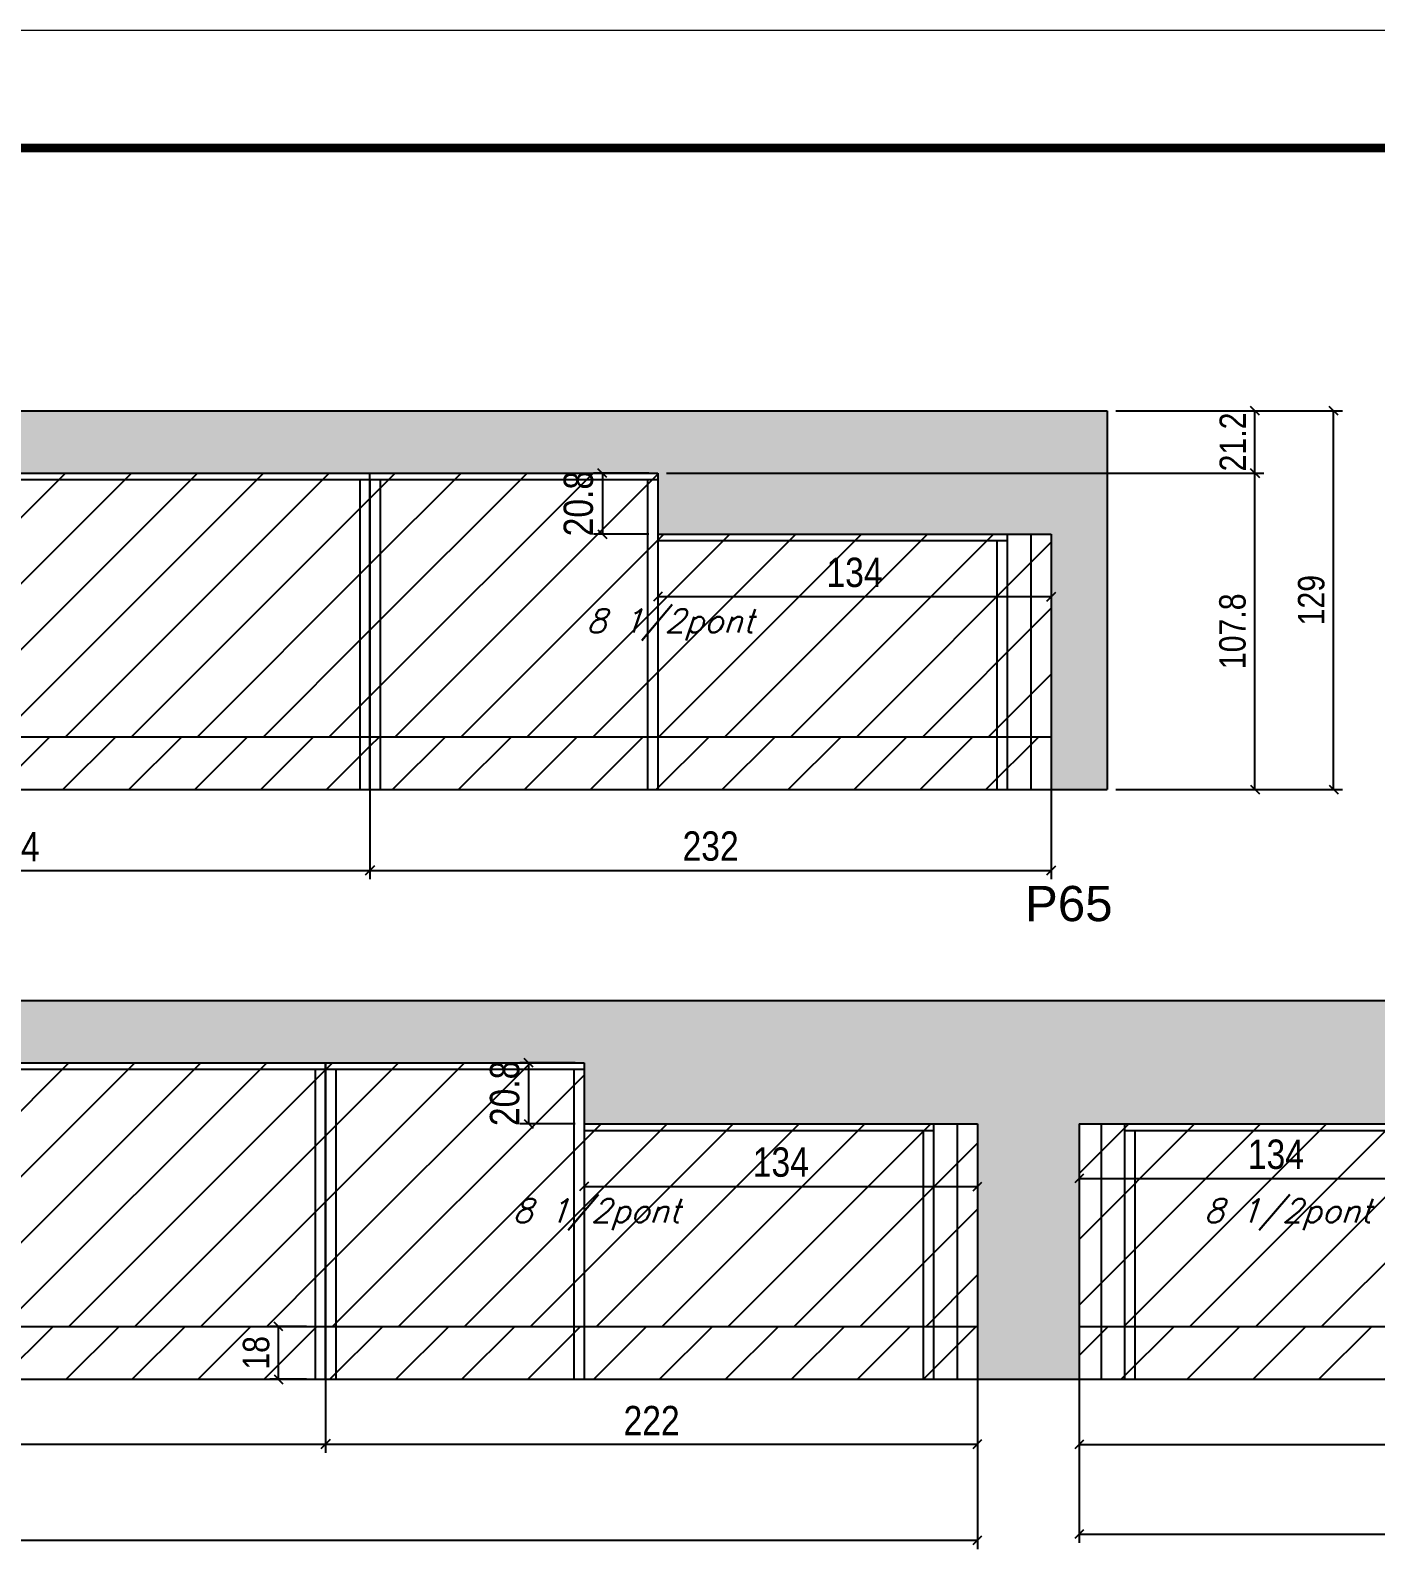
# Model space of a CAD drawing. Extents: x -20960 to -5926, y -2106 to 21915.
# Drawn here: x -10077 to -9619, y 15653 to 16173 of the extents above; entities that cross this region are included whole.
import ezdxf

# ---------------------------------------------------------------- set-up
doc = ezdxf.new("R2010")
doc.units = 0
doc.linetypes.add('DASHED', pattern=[0.75, 0.5, -0.25])
for name, color, linetype in [('5', 5, 'Continuous'), ('COTA', 241, 'Continuous'), ('Painéis', 200, 'Continuous'), ('Reaproveitamento', 251, 'Continuous'), ('SARR_2.2x7', 40, 'Continuous'), ('SARR_3.5x7', 81, 'Continuous'), ('texto', 7, 'Continuous')]:
    doc.layers.add(name, color=color, linetype=linetype)
doc.layers.add('Folhas', color=255, linetype='Continuous', lineweight=9)
doc.layers.add('SARRAFO DE PRESSAO', color=251, linetype='DASHED', lineweight=9)
doc.styles.add('COTA TECNICA', font='techl___.ttf', dxfattribs={"height": 10})
doc.styles.add('COTA TECNICA-50', font='techl___.ttf', dxfattribs={"height": 9})
doc.styles.add('Romans', font='romans.shx')
doc.styles.get("Standard").update_dxf_attribs({"font": 'arial.ttf'})
doc.dimstyles.new('COTA PAINEL-50', dxfattribs={"dimtxt": 9, "dimasz": 3, "dimexe": 3, "dimexo": 3, "dimgap": 3, "dimtad": 1, "dimdec": 1, "dimzin": 12, "dimdsep": 46, "dimtxsty": 'COTA TECNICA-50', "dimblk1": 'OBLIQUE', "dimblk2": 'OBLIQUE', "dimsah": 1, "dimcen": 0.9, "dimclrd": 4, "dimclre": 4, "dimclrt": 240, "dimadec": 1, "dimazin": 3, "dimtfac": 1, "dimtdec": 1, "dimtmove": 0, "dimatfit": 3, "dimfxl": 1, "dimtolj": 1, "dimtzin": 12, "dimarcsym": 0})
doc.dimstyles.new('PAINEL', dxfattribs={"dimtxt": 10, "dimasz": 3, "dimexe": 3, "dimexo": 3, "dimgap": 3, "dimtad": 1, "dimdec": 1, "dimzin": 12, "dimdsep": 46, "dimtxsty": 'COTA TECNICA', "dimblk1": 'OBLIQUE', "dimblk2": 'OBLIQUE', "dimsah": 1, "dimcen": 0.9, "dimclrd": 4, "dimclre": 4, "dimclrt": 240, "dimadec": 1, "dimazin": 3, "dimtfac": 1, "dimtdec": 1, "dimtmove": 0, "dimatfit": 3, "dimfxl": 1, "dimtolj": 1, "dimtzin": 12, "dimarcsym": 0})
pattern_1 = [(45, (1598.5, 1148.575), (-11.22532, 11.22532), [])]
pattern_2 = [(45, (-3170, 0), (-11.22532, 11.22532), [])]

# ---------------------------------------------------------------- blocks, each defined once
blk = doc.blocks.new('9999999999')
at = {"layer": 'Folhas'}
blk.add_lwpolyline([(98138.98, 34190.21), (99623.98, 34190.21), (99623.98, 35240.21), (98138.98, 35240.21)], close=True, dxfattribs=at)
at = {"layer": 'Folhas', "color": 30, "const_width": 3}
blk.add_lwpolyline([(98213.98, 34230.21), (99583.98, 34230.21), (99583.98, 35200.21), (98213.98, 35200.21)], close=True, dxfattribs=at)
blk = doc.blocks.new('_Oblique')
at = {"color": 0, "linetype": 'ByBlock', "lineweight": -2}
blk.add_line((-0.5, -0.5), (0.5, 0.5), dxfattribs=at)
blk = doc.blocks.new('*D7031')
at = {"layer": 'COTA', "color": 4, "lineweight": -2, "ltscale": 25, "transparency": 16777216}
for p, q in [((-10205.34, 15932.95), (-10205.34, 15883.41)), ((-9961.34, 15932.95), (-9961.34, 15883.41)), ((-10205.34, 15886.41), (-9961.34, 15886.41))]:
    blk.add_line(p, q, dxfattribs=at)
at = {"layer": 'Defpoints', "color": 0, "ltscale": 25, "transparency": 16777216}
for p in [(-10205.34, 15935.95), (-9961.34, 15935.95), (-9961.34, 15886.41)]:
    blk.add_point(p, dxfattribs=at)
at = {"layer": 'COTA', "color": 4, "lineweight": -2, "ltscale": 25, "transparency": 16777216, "xscale": 3, "yscale": 3, "zscale": 3, "rotation": 180}
blk.add_blockref('_Oblique', (-10205.34, 15886.41), dxfattribs=at)
at = {"layer": 'COTA', "color": 4, "lineweight": -2, "ltscale": 25, "transparency": 16777216, "xscale": 3, "yscale": 3, "zscale": 3}
blk.add_blockref('_Oblique', (-9961.34, 15886.41), dxfattribs=at)
at = {"layer": 'COTA', "color": 240, "ltscale": 25, "transparency": 16777216, "insert": (-10083.34, 15894.48), "char_height": 10, "attachment_point": 5, "style": 'COTA TECNICA'}
blk.add_mtext('\\A1;244', dxfattribs=at)
blk = doc.blocks.new('*D7032')
at = {"layer": 'COTA', "color": 4, "lineweight": -2, "ltscale": 25, "transparency": 16777216}
for p, q in [((-9961.34, 15932.95), (-9961.34, 15883.41)), ((-9729.34, 15928.95), (-9729.34, 15883.41)), ((-9961.34, 15886.41), (-9729.34, 15886.41))]:
    blk.add_line(p, q, dxfattribs=at)
at = {"layer": 'Defpoints', "color": 0, "ltscale": 25, "transparency": 16777216}
for p in [(-9961.34, 15935.95), (-9729.34, 15931.95), (-9729.34, 15886.41)]:
    blk.add_point(p, dxfattribs=at)
at = {"layer": 'COTA', "color": 4, "lineweight": -2, "ltscale": 25, "transparency": 16777216, "xscale": 3, "yscale": 3, "zscale": 3, "rotation": 180}
blk.add_blockref('_Oblique', (-9961.34, 15886.41), dxfattribs=at)
at = {"layer": 'COTA', "color": 4, "lineweight": -2, "ltscale": 25, "transparency": 16777216, "xscale": 3, "yscale": 3, "zscale": 3}
blk.add_blockref('_Oblique', (-9729.34, 15886.41), dxfattribs=at)
at = {"layer": 'COTA', "color": 240, "ltscale": 25, "transparency": 16777216, "insert": (-9845.34, 15894.63), "char_height": 10, "attachment_point": 5, "style": 'COTA TECNICA'}
blk.add_mtext('\\A1;232', dxfattribs=at)
blk = doc.blocks.new('*D7068')
at = {"layer": 'COTA', "color": 4, "lineweight": -2, "ltscale": 25, "transparency": 16777216}
for p, q in [((-10220.44, 15746.03), (-10220.44, 15687.97)), ((-9976.44, 15746.03), (-9976.44, 15687.97)), ((-10220.44, 15690.97), (-9976.44, 15690.97))]:
    blk.add_line(p, q, dxfattribs=at)
at = {"layer": 'Defpoints', "color": 0, "ltscale": 25, "transparency": 16777216}
for p in [(-10220.44, 15749.03), (-9976.44, 15749.03), (-9976.44, 15690.97)]:
    blk.add_point(p, dxfattribs=at)
at = {"layer": 'COTA', "color": 4, "lineweight": -2, "ltscale": 25, "transparency": 16777216, "xscale": 3, "yscale": 3, "zscale": 3, "rotation": 180}
blk.add_blockref('_Oblique', (-10220.44, 15690.97), dxfattribs=at)
at = {"layer": 'COTA', "color": 4, "lineweight": -2, "ltscale": 25, "transparency": 16777216, "xscale": 3, "yscale": 3, "zscale": 3}
blk.add_blockref('_Oblique', (-9976.44, 15690.97), dxfattribs=at)
at = {"layer": 'COTA', "color": 240, "ltscale": 25, "transparency": 16777216, "insert": (-10098.44, 15699.04), "char_height": 10, "attachment_point": 5, "style": 'COTA TECNICA'}
blk.add_mtext('\\A1;244', dxfattribs=at)
blk = doc.blocks.new('*D7069')
at = {"layer": 'COTA', "color": 4, "lineweight": -2, "ltscale": 25, "transparency": 16777216}
for p, q in [((-9863.34, 15997.95), (-9863.34, 15976.65)), ((-9729.34, 15997.95), (-9729.34, 15976.65)), ((-9863.34, 15979.65), (-9729.34, 15979.65))]:
    blk.add_line(p, q, dxfattribs=at)
at = {"layer": 'Defpoints', "color": 0, "ltscale": 25, "transparency": 16777216}
for p in [(-9863.34, 16000.95), (-9729.34, 16000.95), (-9729.34, 15979.65)]:
    blk.add_point(p, dxfattribs=at)
at = {"layer": 'COTA', "color": 4, "lineweight": -2, "ltscale": 25, "transparency": 16777216, "xscale": 3, "yscale": 3, "zscale": 3, "rotation": 180}
blk.add_blockref('_Oblique', (-9863.34, 15979.65), dxfattribs=at)
at = {"layer": 'COTA', "color": 4, "lineweight": -2, "ltscale": 25, "transparency": 16777216, "xscale": 3, "yscale": 3, "zscale": 3}
blk.add_blockref('_Oblique', (-9729.34, 15979.65), dxfattribs=at)
at = {"layer": 'COTA', "color": 240, "ltscale": 25, "transparency": 16777216, "insert": (-9796.34, 15987.87), "char_height": 10, "attachment_point": 5, "style": 'COTA TECNICA'}
blk.add_mtext('\\A1;134', dxfattribs=at)
blk = doc.blocks.new('*D7071')
at = {"layer": 'COTA', "color": 4, "lineweight": -2, "ltscale": 25, "transparency": 16777216}
for p, q in [((-9866.34, 16021.75), (-9885.2, 16021.75)), ((-9882.2, 16021.75), (-9882.2, 16000.95)), ((-9866.34, 16000.95), (-9885.2, 16000.95))]:
    blk.add_line(p, q, dxfattribs=at)
at = {"layer": 'Defpoints', "color": 0, "ltscale": 25, "transparency": 16777216}
for p in [(-9863.34, 16021.75), (-9882.2, 16000.95), (-9863.34, 16000.95)]:
    blk.add_point(p, dxfattribs=at)
at = {"layer": 'COTA', "color": 4, "lineweight": -2, "ltscale": 25, "transparency": 16777216, "xscale": 3, "yscale": 3, "zscale": 3}
for p, rotation in [((-9882.2, 16021.75), 90), ((-9882.2, 16000.95), 270)]:
    blk.add_blockref('_Oblique', p, dxfattribs=dict(at, rotation=rotation))
at = {"layer": 'COTA', "color": 240, "ltscale": 25, "transparency": 16777216, "insert": (-9890.33, 16011.35), "char_height": 10, "attachment_point": 5, "rotation": 90, "style": 'COTA TECNICA'}
blk.add_mtext('\\A1;20.8', dxfattribs=at)
blk = doc.blocks.new('*D7073')
at = {"layer": 'COTA', "color": 4, "lineweight": -2, "ltscale": 25, "transparency": 16777216}
for p, q in [((-9976.44, 15746.03), (-9976.44, 15687.97)), ((-9754.44, 15710.03), (-9754.44, 15687.97)), ((-9976.44, 15690.97), (-9754.44, 15690.97))]:
    blk.add_line(p, q, dxfattribs=at)
at = {"layer": 'Defpoints', "color": 0, "ltscale": 25, "transparency": 16777216}
for p in [(-9976.44, 15749.03), (-9754.44, 15713.03), (-9754.44, 15690.97)]:
    blk.add_point(p, dxfattribs=at)
at = {"layer": 'COTA', "color": 4, "lineweight": -2, "ltscale": 25, "transparency": 16777216, "xscale": 3, "yscale": 3, "zscale": 3, "rotation": 180}
blk.add_blockref('_Oblique', (-9976.44, 15690.97), dxfattribs=at)
at = {"layer": 'COTA', "color": 4, "lineweight": -2, "ltscale": 25, "transparency": 16777216, "xscale": 3, "yscale": 3, "zscale": 3}
blk.add_blockref('_Oblique', (-9754.44, 15690.97), dxfattribs=at)
at = {"layer": 'COTA', "color": 240, "ltscale": 25, "transparency": 16777216, "insert": (-9865.44, 15698.97), "char_height": 10, "attachment_point": 5, "style": 'COTA TECNICA'}
blk.add_mtext('\\A1;222', dxfattribs=at)
blk = doc.blocks.new('*D7074')
at = {"layer": 'COTA', "color": 4, "lineweight": -2, "ltscale": 25, "transparency": 16777216}
for p, q in [((-9888.44, 15797.03), (-9888.44, 15775.74)), ((-9754.44, 15797.03), (-9754.44, 15775.74)), ((-9888.44, 15778.74), (-9754.44, 15778.74))]:
    blk.add_line(p, q, dxfattribs=at)
at = {"layer": 'Defpoints', "color": 0, "ltscale": 25, "transparency": 16777216}
for p in [(-9888.44, 15800.03), (-9754.44, 15800.03), (-9754.44, 15778.74)]:
    blk.add_point(p, dxfattribs=at)
at = {"layer": 'COTA', "color": 4, "lineweight": -2, "ltscale": 25, "transparency": 16777216, "xscale": 3, "yscale": 3, "zscale": 3, "rotation": 180}
blk.add_blockref('_Oblique', (-9888.44, 15778.74), dxfattribs=at)
at = {"layer": 'COTA', "color": 4, "lineweight": -2, "ltscale": 25, "transparency": 16777216, "xscale": 3, "yscale": 3, "zscale": 3}
blk.add_blockref('_Oblique', (-9754.44, 15778.74), dxfattribs=at)
at = {"layer": 'COTA', "color": 240, "ltscale": 25, "transparency": 16777216, "insert": (-9821.44, 15786.96), "char_height": 10, "attachment_point": 5, "style": 'COTA TECNICA'}
blk.add_mtext('\\A1;134', dxfattribs=at)
blk = doc.blocks.new('*D7075')
at = {"layer": 'COTA', "color": 4, "lineweight": -2, "ltscale": 25, "transparency": 16777216}
for p, q in [((-9891.44, 15820.83), (-9910.3, 15820.83)), ((-9907.3, 15820.83), (-9907.3, 15800.03)), ((-9891.44, 15800.03), (-9910.3, 15800.03))]:
    blk.add_line(p, q, dxfattribs=at)
at = {"layer": 'Defpoints', "color": 0, "ltscale": 25, "transparency": 16777216}
for p in [(-9888.44, 15820.83), (-9907.3, 15800.03), (-9888.44, 15800.03)]:
    blk.add_point(p, dxfattribs=at)
at = {"layer": 'COTA', "color": 4, "lineweight": -2, "ltscale": 25, "transparency": 16777216, "xscale": 3, "yscale": 3, "zscale": 3}
for p, rotation in [((-9907.3, 15820.83), 90), ((-9907.3, 15800.03), 270)]:
    blk.add_blockref('_Oblique', p, dxfattribs=dict(at, rotation=rotation))
at = {"layer": 'COTA', "color": 240, "ltscale": 25, "transparency": 16777216, "insert": (-9915.43, 15810.43), "char_height": 10, "attachment_point": 5, "rotation": 90, "style": 'COTA TECNICA'}
blk.add_mtext('\\A1;20.8', dxfattribs=at)
blk = doc.blocks.new('*D7034')
at = {"layer": 'COTA', "color": 4, "lineweight": -2, "ltscale": 25, "transparency": 16777216}
for p, q in [((-9719.87, 15746.03), (-9719.87, 15687.8)), ((-9475.87, 15732.03), (-9475.87, 15687.8)), ((-9719.87, 15690.8), (-9475.87, 15690.8))]:
    blk.add_line(p, q, dxfattribs=at)
at = {"layer": 'Defpoints', "color": 0, "ltscale": 25, "transparency": 16777216}
for p in [(-9719.87, 15749.03), (-9475.87, 15735.03), (-9475.87, 15690.8)]:
    blk.add_point(p, dxfattribs=at)
at = {"layer": 'COTA', "color": 4, "lineweight": -2, "ltscale": 25, "transparency": 16777216, "xscale": 3, "yscale": 3, "zscale": 3, "rotation": 180}
blk.add_blockref('_Oblique', (-9719.87, 15690.8), dxfattribs=at)
at = {"layer": 'COTA', "color": 4, "lineweight": -2, "ltscale": 25, "transparency": 16777216, "xscale": 3, "yscale": 3, "zscale": 3}
blk.add_blockref('_Oblique', (-9475.87, 15690.8), dxfattribs=at)
at = {"layer": 'COTA', "color": 240, "ltscale": 25, "transparency": 16777216, "insert": (-9597.87, 15698.87), "char_height": 10, "attachment_point": 5, "style": 'COTA TECNICA'}
blk.add_mtext('\\A1;244', dxfattribs=at)
blk = doc.blocks.new('*D7076')
at = {"layer": 'COTA', "color": 4, "lineweight": -2, "ltscale": 25, "transparency": 16777216}
for p, q in [((-9719.87, 15797.03), (-9719.87, 15778.41)), ((-9585.87, 15797.03), (-9585.87, 15778.41)), ((-9719.87, 15781.41), (-9585.87, 15781.41))]:
    blk.add_line(p, q, dxfattribs=at)
at = {"layer": 'Defpoints', "color": 0, "ltscale": 25, "transparency": 16777216}
for p in [(-9719.87, 15800.03), (-9585.87, 15800.03), (-9585.87, 15781.41)]:
    blk.add_point(p, dxfattribs=at)
at = {"layer": 'COTA', "color": 4, "lineweight": -2, "ltscale": 25, "transparency": 16777216, "xscale": 3, "yscale": 3, "zscale": 3, "rotation": 180}
blk.add_blockref('_Oblique', (-9719.87, 15781.41), dxfattribs=at)
at = {"layer": 'COTA', "color": 4, "lineweight": -2, "ltscale": 25, "transparency": 16777216, "xscale": 3, "yscale": 3, "zscale": 3}
blk.add_blockref('_Oblique', (-9585.87, 15781.41), dxfattribs=at)
at = {"layer": 'COTA', "color": 240, "ltscale": 25, "transparency": 16777216, "insert": (-9652.87, 15789.63), "char_height": 10, "attachment_point": 5, "style": 'COTA TECNICA'}
blk.add_mtext('\\A1;134', dxfattribs=at)
blk = doc.blocks.new('*D7078')
at = {"layer": 'COTA', "color": 4, "lineweight": -2, "ltscale": 25, "transparency": 16777216}
for p, q in [((-9754.44, 15746.03), (-9754.44, 15655.22)), ((-10464.44, 15710.03), (-10464.44, 15655.22)), ((-10464.44, 15658.22), (-9754.44, 15658.22))]:
    blk.add_line(p, q, dxfattribs=at)
at = {"layer": 'Defpoints', "color": 0, "ltscale": 25, "transparency": 16777216}
for p in [(-9754.44, 15749.03), (-10464.44, 15713.03), (-9754.44, 15658.22)]:
    blk.add_point(p, dxfattribs=at)
at = {"layer": 'COTA', "color": 4, "lineweight": -2, "ltscale": 25, "transparency": 16777216, "xscale": 3, "yscale": 3, "zscale": 3, "rotation": 180}
blk.add_blockref('_Oblique', (-10464.44, 15658.22), dxfattribs=at)
at = {"layer": 'COTA', "color": 4, "lineweight": -2, "ltscale": 25, "transparency": 16777216, "xscale": 3, "yscale": 3, "zscale": 3}
blk.add_blockref('_Oblique', (-9754.44, 15658.22), dxfattribs=at)
at = {"layer": 'COTA', "color": 240, "ltscale": 25, "transparency": 16777216, "insert": (-10109.44, 15667.44), "char_height": 10, "attachment_point": 5, "style": 'COTA TECNICA'}
blk.add_mtext('\\A1;(5X)', dxfattribs=at)
blk = doc.blocks.new('*D7086')
at = {"layer": 'COTA', "color": 4, "lineweight": -2, "transparency": 16777216}
for p, q in [((-9719.87, 15710.03), (-9719.87, 15657.27)), ((-9266.37, 15710.03), (-9266.37, 15657.27)), ((-9719.87, 15660.27), (-9266.37, 15660.27))]:
    blk.add_line(p, q, dxfattribs=at)
at = {"layer": 'Defpoints', "color": 0, "transparency": 16777216}
for p in [(-9719.87, 15713.03), (-9266.37, 15713.03), (-9266.37, 15660.27)]:
    blk.add_point(p, dxfattribs=at)
at = {"layer": 'COTA', "color": 4, "lineweight": -2, "transparency": 16777216, "xscale": 3, "yscale": 3, "zscale": 3, "rotation": 180}
blk.add_blockref('_Oblique', (-9719.87, 15660.27), dxfattribs=at)
at = {"layer": 'COTA', "color": 4, "lineweight": -2, "transparency": 16777216, "xscale": 3, "yscale": 3, "zscale": 3}
blk.add_blockref('_Oblique', (-9266.37, 15660.27), dxfattribs=at)
at = {"layer": 'COTA', "color": 240, "transparency": 16777216, "insert": (-9493.12, 15667.97), "char_height": 9, "attachment_point": 5, "style": 'COTA TECNICA-50'}
blk.add_mtext('\\A1;453.5', dxfattribs=at)
blk = doc.blocks.new('*D7053')
at = {"layer": 'COTA', "color": 4, "lineweight": -2, "transparency": 16777216}
for p, q in [((-9860.34, 16021.75), (-9657, 16021.75)), ((-9660, 15913.95), (-9660, 16021.75)), ((-9707.34, 15913.95), (-9657, 15913.95))]:
    blk.add_line(p, q, dxfattribs=at)
at = {"layer": 'Defpoints', "color": 0, "transparency": 16777216}
for p in [(-9863.34, 16021.75), (-9660, 16021.75), (-9710.34, 15913.95)]:
    blk.add_point(p, dxfattribs=at)
at = {"layer": 'COTA', "color": 4, "lineweight": -2, "transparency": 16777216, "xscale": 3, "yscale": 3, "zscale": 3}
for p, rotation in [((-9660, 16021.75), 90), ((-9660, 15913.95), 270)]:
    blk.add_blockref('_Oblique', p, dxfattribs=dict(at, rotation=rotation))
at = {"layer": 'COTA', "color": 240, "transparency": 16777216, "insert": (-9667.61, 15967.85), "char_height": 9, "attachment_point": 5, "rotation": 90, "style": 'COTA TECNICA-50'}
blk.add_mtext('\\A1;107.8', dxfattribs=at)
blk = doc.blocks.new('*D7054')
at = {"layer": 'COTA', "color": 4, "lineweight": -2, "transparency": 16777216}
for p, q in [((-9707.34, 16042.95), (-9657, 16042.95)), ((-9660, 16021.75), (-9660, 16042.95)), ((-9860.34, 16021.75), (-9657, 16021.75))]:
    blk.add_line(p, q, dxfattribs=at)
at = {"layer": 'Defpoints', "color": 0, "transparency": 16777216}
for p in [(-9710.34, 16042.95), (-9660, 16042.95), (-9863.34, 16021.75)]:
    blk.add_point(p, dxfattribs=at)
at = {"layer": 'COTA', "color": 4, "lineweight": -2, "transparency": 16777216, "xscale": 3, "yscale": 3, "zscale": 3}
for p, rotation in [((-9660, 16042.95), 90), ((-9660, 16021.75), 270)]:
    blk.add_blockref('_Oblique', p, dxfattribs=dict(at, rotation=rotation))
at = {"layer": 'COTA', "color": 240, "transparency": 16777216, "insert": (-9667.55, 16032.35), "char_height": 9, "attachment_point": 5, "rotation": 90, "style": 'COTA TECNICA-50'}
blk.add_mtext('\\A1;21.2', dxfattribs=at)
blk = doc.blocks.new('*D7055')
at = {"layer": 'COTA', "color": 4, "lineweight": -2, "transparency": 16777216}
for p, q in [((-9707.34, 16042.95), (-9630.21, 16042.95)), ((-9633.21, 15913.95), (-9633.21, 16042.95)), ((-9707.34, 15913.95), (-9630.21, 15913.95))]:
    blk.add_line(p, q, dxfattribs=at)
at = {"layer": 'Defpoints', "color": 0, "transparency": 16777216}
for p in [(-9710.34, 16042.95), (-9633.21, 16042.95), (-9710.34, 15913.95)]:
    blk.add_point(p, dxfattribs=at)
at = {"layer": 'COTA', "color": 4, "lineweight": -2, "transparency": 16777216, "xscale": 3, "yscale": 3, "zscale": 3}
for p, rotation in [((-9633.21, 16042.95), 90), ((-9633.21, 15913.95), 270)]:
    blk.add_blockref('_Oblique', p, dxfattribs=dict(at, rotation=rotation))
at = {"layer": 'COTA', "color": 240, "transparency": 16777216, "insert": (-9640.79, 15978.45), "char_height": 9, "attachment_point": 5, "rotation": 90, "style": 'COTA TECNICA-50'}
blk.add_mtext('\\A1;129', dxfattribs=at)
blk = doc.blocks.new('*D7058')
at = {"layer": 'COTA', "color": 4, "lineweight": -2, "transparency": 16777216}
for p, q in [((-9982.94, 15731.03), (-9995.48, 15731.03)), ((-9992.48, 15713.03), (-9992.48, 15731.03)), ((-9982.94, 15713.03), (-9995.48, 15713.03))]:
    blk.add_line(p, q, dxfattribs=at)
at = {"layer": 'Defpoints', "color": 0, "transparency": 16777216}
for p in [(-9992.48, 15731.03), (-9979.94, 15731.03), (-9979.94, 15713.03)]:
    blk.add_point(p, dxfattribs=at)
at = {"layer": 'COTA', "color": 4, "lineweight": -2, "transparency": 16777216, "xscale": 3, "yscale": 3, "zscale": 3}
for p, rotation in [((-9992.48, 15731.03), 90), ((-9992.48, 15713.03), 270)]:
    blk.add_blockref('_Oblique', p, dxfattribs=dict(at, rotation=rotation))
at = {"layer": 'COTA', "color": 240, "transparency": 16777216, "insert": (-10000.07, 15722.03), "char_height": 9, "attachment_point": 5, "rotation": 90, "style": 'COTA TECNICA-50'}
blk.add_mtext('\\A1;18', dxfattribs=at)

msp = doc.modelspace()

# ---------------------------------------------------------------- hatches: boundary and pattern name
at = {"layer": 'COTA', "linetype": 'ByBlock'}
h = msp.add_hatch(dxfattribs=at)
h.set_pattern_fill('AR-CONC', color=256, scale=0.03)
h.set_pattern_definition([(50, (-150881.1997, -7996.406), (5.46554007, -0.47817257), [0.5715, -6.2865]), (355, (-150881.1997, -7996.406), (-1.05730264, 5.73170536), [0.4572, -5.02921753]), (100.4514447, (-150880.744, -7996.4456), (4.40823741, 5.25353256), [0.48570026, -5.34270734]), (46.1842, (-150881.2, -7994.882), (8.13237123, -1.26126984), [0.85725, -9.42975]), (96.6355576, (-150880.522, -7994.987), (7.122124, 7.42278374), [0.7285507, -8.01406824]), (351.184151, (-150881.2, -7994.882), (7.122124, 7.42278374), [0.685799, -7.54379196]), (21, (-150880.4377, -7995.263), (4.54843174, -3.06795595), [0.5715, -6.2865]), (326, (-150880.4377, -7995.263), (1.85406085, 5.52563898), [0.4572, -5.0292]), (71.451445, (-150880.0586, -7995.5184), (6.40249258, 2.45768307), [0.48570026, -5.34269813]), (37.5, (-150881.1997, -7996.4058), (0.092658098, 2.536651166), [0, -4.96824, 0, -5.1054, 0, -5.04825]), (7.5, (-150881.1997, -7996.4058), (2.004589875, 3.005417245), [0, -2.91084, 0, -4.85394, 0, -1.92405]), (327.5, (-150882.899, -7996.4058), (4.067717855, -0.17186232), [0, -1.905, 0, -5.9436, 0, -7.8867]), (317.5, (-150883.661, -7996.4058), (4.44387544, 0.76279473), [0, -2.4765, 0, -3.94716, 0, -5.6007])])
h.paths.add_polyline_path([(-9710.34, 16042.95), (-10449.34, 16042.95), (-10449.34, 16021.75), (-9863.34, 16021.75), (-9863.34, 16000.95), (-9729.34, 16000.95), (-9729.34, 15913.95), (-9710.34, 15913.95)])
h = msp.add_hatch(dxfattribs=at)
h.set_pattern_fill('AR-CONC', color=256, scale=0.03)
h.set_pattern_definition([(50, (-152479.6997, -12590.706), (5.46554007, -0.47817257), [0.5715, -6.2865]), (355, (-152479.6997, -12590.706), (-1.05730264, 5.73170536), [0.4572, -5.02921753]), (100.4514447, (-152479.244, -12590.746), (4.40823741, 5.25353256), [0.48570026, -5.34270734]), (46.1842, (-152479.7, -12589.182), (8.13237123, -1.26126984), [0.85725, -9.42975]), (96.6355576, (-152479.022, -12589.287), (7.122124, 7.42278374), [0.7285507, -8.01406824]), (351.184151, (-152479.7, -12589.182), (7.122124, 7.42278374), [0.685799, -7.54379196]), (21, (-152478.9377, -12589.563), (4.54843174, -3.06795595), [0.5715, -6.2865]), (326, (-152478.9377, -12589.563), (1.85406085, 5.52563898), [0.4572, -5.0292]), (71.451445, (-152478.5586, -12589.819), (6.40249258, 2.45768307), [0.48570026, -5.34269813]), (37.5, (-152479.6997, -12590.7062), (0.092658098, 2.536651166), [0, -4.96824, 0, -5.1054, 0, -5.04825]), (7.5, (-152479.6997, -12590.7062), (2.004589875, 3.005417245), [0, -2.91084, 0, -4.85394, 0, -1.92405]), (327.5, (-152481.399, -12590.7062), (4.067717855, -0.17186232), [0, -1.905, 0, -5.9436, 0, -7.8867]), (317.5, (-152482.161, -12590.7062), (4.44387544, 0.76279473), [0, -2.4765, 0, -3.94716, 0, -5.6007])])
h.paths.add_polyline_path([(-9719.87, 15800.03), (-9585.87, 15800.03), (-9585.87, 15820.83), (-9374.37, 15820.83), (-9266.37, 15820.83), (-9266.37, 15842.03), (-9374.37, 15842.03), (-10330.44, 15842.03), (-10464.44, 15842.03), (-10464.44, 15800.03), (-10330.44, 15800.03), (-10330.44, 15820.83), (-9976.44, 15820.83), (-9976.44, 15820.83), (-9888.44, 15820.83), (-9888.44, 15800.03), (-9754.44, 15800.03), (-9754.44, 15713.03), (-9719.87, 15713.03)])
at = {"layer": 'Reaproveitamento', "transparency": 33554684}
h = msp.add_hatch(dxfattribs=at)
h.set_pattern_fill('ANSI31', color=256, scale=5)
h.set_pattern_definition(pattern_1)
h.paths.add_polyline_path([(-9961.34, 15931.95), (-9961.34, 16021.75), (-10205.34, 16021.75), (-10205.34, 15931.95)])
h = msp.add_hatch(dxfattribs=at)
h.set_pattern_fill('ANSI31', color=256, scale=5)
h.set_pattern_definition(pattern_1)
h.paths.add_polyline_path([(-9729.34, 15931.95), (-9729.34, 16000.95), (-9863.34, 16000.95), (-9863.34, 16021.75), (-9961.34, 16021.75), (-9961.34, 15931.95)])
h = msp.add_hatch(dxfattribs=at)
h.set_pattern_fill('ANSI31', color=256, scale=5)
h.set_pattern_definition(pattern_2)
h.paths.add_polyline_path([(-10205.34, 15931.95), (-10205.34, 15913.95), (-9961.34, 15913.95), (-9961.34, 15931.95)])
h = msp.add_hatch(dxfattribs=at)
h.set_pattern_fill('ANSI31', color=256, scale=5)
h.set_pattern_definition(pattern_2)
h.paths.add_polyline_path([(-9961.34, 15931.95), (-9961.34, 15913.95), (-9729.34, 15913.95), (-9729.34, 15931.95)])
h = msp.add_hatch(dxfattribs=at)
h.set_pattern_fill('ANSI31', color=256, scale=5)
h.set_pattern_definition(pattern_1)
h.paths.add_polyline_path([(-10220.44, 15820.83), (-10220.44, 15731.03), (-9976.44, 15731.03), (-9976.44, 15820.83)])
h = msp.add_hatch(dxfattribs=at)
h.set_pattern_fill('ANSI31', color=256, scale=5)
h.set_pattern_definition(pattern_1)
h.paths.add_polyline_path([(-9754.44, 15731.03), (-9754.44, 15800.03), (-9888.44, 15800.03), (-9888.44, 15820.83), (-9976.44, 15820.83), (-9976.44, 15731.03)])
h = msp.add_hatch(dxfattribs=at)
h.set_pattern_fill('ANSI31', color=256, scale=5)
h.set_pattern_definition(pattern_1)
h.paths.add_polyline_path([(-9475.87, 15731.03), (-9475.87, 15820.83), (-9585.87, 15820.83), (-9585.87, 15800.03), (-9719.87, 15800.03), (-9719.87, 15731.03)])
h = msp.add_hatch(dxfattribs=at)
h.set_pattern_fill('ANSI31', color=256, scale=5)
h.set_pattern_definition(pattern_2)
h.paths.add_polyline_path([(-10220.44, 15731.03), (-10220.44, 15713.03), (-9976.44, 15713.03), (-9976.44, 15731.03)])
h = msp.add_hatch(dxfattribs=at)
h.set_pattern_fill('ANSI31', color=256, scale=5)
h.set_pattern_definition(pattern_2)
h.paths.add_polyline_path([(-9754.44, 15713.03), (-9754.44, 15731.03), (-9976.44, 15731.03), (-9976.44, 15713.03)])
h = msp.add_hatch(dxfattribs=at)
h.set_pattern_fill('ANSI31', color=256, scale=5)
h.set_pattern_definition(pattern_2)
h.paths.add_polyline_path([(-9719.87, 15731.03), (-9719.87, 15713.03), (-9475.87, 15713.03), (-9475.87, 15731.03)])

# ---------------------------------------------------------------- linework, layer by layer
at = {"layer": 'COTA', "linetype": 'ByBlock'}
for p, q in [((-10449.34, 16042.95), (-9863.34, 16042.95)), ((-9863.34, 16042.95), (-9729.34, 16042.95)), ((-9729.34, 16042.95), (-9710.34, 16042.95)), ((-9710.34, 16042.95), (-9710.34, 15913.95)), ((-9729.34, 15913.95), (-9710.34, 15913.95)), ((-10330.44, 15842.03), (-9374.37, 15842.03)), ((-9754.44, 15713.03), (-9719.87, 15713.03))]:
    msp.add_line(p, q, dxfattribs=at)
at = {"layer": 'Painéis'}
for p, q in [((-10449.34, 16021.75), (-9863.34, 16021.75)), ((-9863.34, 16000.95), (-9729.34, 16000.95)), ((-10449.34, 15931.95), (-9729.34, 15931.95)), ((-10449.34, 15913.95), (-9729.34, 15913.95)), ((-10330.44, 15820.83), (-9976.44, 15820.83)), ((-9888.44, 15800.03), (-9754.44, 15800.03)), ((-9719.87, 15800.03), (-9585.87, 15800.03)), ((-10464.44, 15731.03), (-9754.44, 15731.03)), ((-9719.87, 15731.03), (-9374.37, 15731.03)), ((-10464.44, 15713.03), (-9754.44, 15713.03)), ((-9719.87, 15713.03), (-9266.37, 15713.03))]:
    msp.add_line(p, q, dxfattribs=at)
at = {"layer": 'Painéis', "ltscale": 25}
for p, q in [((-9961.34, 15913.95), (-9961.34, 16021.75)), ((-9863.34, 16021.75), (-9863.34, 16000.95)), ((-9729.34, 16000.95), (-9729.34, 15913.95)), ((-9976.44, 15820.83), (-9976.44, 15749.03)), ((-9976.44, 15713.03), (-9976.44, 15820.83)), ((-9976.44, 15820.83), (-9888.44, 15820.83)), ((-9888.44, 15820.83), (-9888.44, 15800.03)), ((-9754.44, 15800.03), (-9754.44, 15713.03)), ((-9719.87, 15800.03), (-9719.87, 15713.03))]:
    msp.add_line(p, q, dxfattribs=at)
at = {"layer": 'SARR_2.2x7', "linetype": 'Continuous'}
for p, q in [((-10205.34, 16019.55), (-9961.34, 16019.55)), ((-9961.34, 16019.55), (-9863.34, 16019.55)), ((-9863.34, 15998.75), (-9744.34, 15998.75)), ((-10220.44, 15818.63), (-9976.44, 15818.63)), ((-9976.44, 15818.63), (-9888.44, 15818.63)), ((-9761.44, 15800.03), (-9761.44, 15731.03)), ((-9712.37, 15800.03), (-9712.37, 15731.03)), ((-9888.44, 15797.83), (-9769.44, 15797.83)), ((-9704.37, 15797.83), (-9585.87, 15797.83)), ((-9761.44, 15731.03), (-9761.44, 15713.03)), ((-9712.37, 15731.03), (-9712.37, 15713.03))]:
    msp.add_line(p, q, dxfattribs=at)
for points in [[(-9736.34, 16000.95), (-9736.34, 15949.95), (-9736.34, 15931.95)], [(-9736.34, 15931.95), (-9736.34, 15913.95)]]:
    msp.add_lwpolyline(points, dxfattribs=at)
at = {"layer": 'SARR_3.5x7'}
for p, q in [((-9964.84, 16019.55), (-9964.84, 15913.95)), ((-9961.34, 16019.55), (-9961.34, 15913.95)), ((-9957.84, 16019.55), (-9957.84, 15913.95)), ((-9866.84, 16019.56), (-9866.84, 15913.96)), ((-9863.34, 16019.56), (-9863.34, 15913.96)), ((-9744.34, 16000.95), (-9744.34, 15913.95)), ((-9747.84, 15998.75), (-9747.84, 15913.95)), ((-9964.84, 15913.95), (-9957.84, 15913.95)), ((-9866.84, 15913.96), (-9863.34, 15913.96)), ((-9747.84, 15913.95), (-9744.34, 15913.95)), ((-9979.94, 15818.63), (-9979.94, 15713.03)), ((-9976.44, 15818.63), (-9976.44, 15713.03)), ((-9972.94, 15818.63), (-9972.94, 15713.03)), ((-9891.94, 15818.64), (-9891.94, 15713.04)), ((-9888.44, 15818.64), (-9888.44, 15713.04)), ((-9769.44, 15800.03), (-9769.44, 15713.03)), ((-9704.37, 15800.03), (-9704.37, 15713.03)), ((-9772.94, 15797.83), (-9772.94, 15713.03)), ((-9700.87, 15797.83), (-9700.87, 15713.03)), ((-9979.94, 15713.03), (-9972.94, 15713.03)), ((-9891.94, 15713.04), (-9888.44, 15713.04)), ((-9772.94, 15713.03), (-9769.44, 15713.03)), ((-9704.37, 15713.03), (-9700.87, 15713.03))]:
    msp.add_line(p, q, dxfattribs=at)

# ---------------------------------------------------------------- block references
at = {"layer": 'SARRAFO DE PRESSAO', "color": 6, "linetype": 'ByBlock'}
msp.add_blockref('9999999999', (-108747.48, -19067.69), dxfattribs=at)

# ---------------------------------------------------------------- texts
at = {"layer": '5', "linetype": 'Continuous'}
msp.add_text('P65', height=12, rotation=0, dxfattribs=at).set_placement((-9738.3, 15869.1))
at = {"layer": 'texto', "color": 2, "char_height": 8, "attachment_point": 5, "style": 'Romans'}
for insert in [(-9859.13, 15970.08), (-9884.23, 15769.16), (-9648.86, 15769.16)]:
    msp.add_mtext('{\\Q19;\\C256;8 1/2pont}', dxfattribs=dict(at, insert=insert))

# ---------------------------------------------------------------- dimensions: what is measured, and where the dimension line sits
at = {"layer": 'COTA'}
dim = msp.add_linear_dim(base=(-9660, 16042.95), p1=(-9863.34, 16021.75), p2=(-9710.34, 16042.95), angle=90, dimstyle='COTA PAINEL-50', override={"dimtmove": 1}, dxfattribs=at)
dim.commit()
dim.dimension.update_dxf_attribs({"geometry": '*D7054', "text_midpoint": (-9660, 16032.35), "dimtype": 160})
for base, p1, p2, picture, middle in [((-9633.21, 16042.95), (-9710.34, 15913.95), (-9710.34, 16042.95), '*D7055', (-9640.79, 15978.45)), ((-9660, 16021.75), (-9710.34, 15913.95), (-9863.34, 16021.75), '*D7053', (-9667.61, 15967.85)), ((-9992.48, 15731.03), (-9979.94, 15713.03), (-9979.94, 15731.03), '*D7058', (-10000.07, 15722.03))]:
    dim = msp.add_linear_dim(base=base, p1=p1, p2=p2, angle=90, dimstyle='COTA PAINEL-50', dxfattribs=at)
    dim.commit()
    dim.dimension.update_dxf_attribs({"geometry": picture, "text_midpoint": middle})
at = {"layer": 'COTA', "ltscale": 25}
for base, p1, p2, picture, middle in [((-9882.2, 16000.95), (-9863.34, 16021.75), (-9863.34, 16000.95), '*D7071', (-9882.2, 16011.35)), ((-9907.3, 15800.03), (-9888.44, 15820.83), (-9888.44, 15800.03), '*D7075', (-9907.3, 15810.43))]:
    dim = msp.add_linear_dim(base=base, p1=p1, p2=p2, angle=90, dimstyle='PAINEL', dxfattribs=at)
    dim.commit()
    dim.dimension.update_dxf_attribs({"geometry": picture, "text_midpoint": middle, "dimtype": 160})
for base, p1, p2, picture, middle in [((-9729.34, 15979.65), (-9863.34, 16000.95), (-9729.34, 16000.95), '*D7069', (-9796.34, 15987.87)), ((-9754.44, 15778.74), (-9888.44, 15800.03), (-9754.44, 15800.03), '*D7074', (-9821.44, 15786.96)), ((-9585.87, 15781.41), (-9719.87, 15800.03), (-9585.87, 15800.03), '*D7076', (-9652.87, 15789.63))]:
    dim = msp.add_linear_dim(base=base, p1=p1, p2=p2, dimstyle='PAINEL', dxfattribs=at)
    dim.commit()
    dim.dimension.update_dxf_attribs({"geometry": picture, "text_midpoint": middle})
for base, p1, p2, picture, middle in [((-9961.34, 15886.41), (-10205.34, 15935.95), (-9961.34, 15935.95), '*D7031', (-10083.34, 15894.48)), ((-9729.34, 15886.41), (-9961.34, 15935.95), (-9729.34, 15931.95), '*D7032', (-9845.34, 15894.63)), ((-9976.44, 15690.97), (-10220.44, 15749.03), (-9976.44, 15749.03), '*D7068', (-10098.44, 15699.04)), ((-9754.44, 15690.97), (-9976.44, 15749.03), (-9754.44, 15713.03), '*D7073', (-9865.44, 15698.97)), ((-9475.87, 15690.8), (-9719.87, 15749.03), (-9475.87, 15735.03), '*D7034', (-9597.87, 15698.87))]:
    dim = msp.add_linear_dim(base=base, p1=p1, p2=p2, dimstyle='PAINEL', override={"dimtmove": 1}, dxfattribs=at)
    dim.commit()
    dim.dimension.update_dxf_attribs({"geometry": picture, "text_midpoint": middle})
dim = msp.add_linear_dim(base=(-9754.44, 15658.22), p1=(-10464.44, 15713.03), p2=(-9754.44, 15749.03), text='(5X)', dimstyle='PAINEL', dxfattribs=at)
dim.commit()
dim.dimension.update_dxf_attribs({"geometry": '*D7078', "text_midpoint": (-10109.44, 15667.44)})
at = {"layer": 'COTA'}
dim = msp.add_linear_dim(base=(-9266.37, 15660.27), p1=(-9719.87, 15713.03), p2=(-9266.37, 15713.03), dimstyle='COTA PAINEL-50', dxfattribs=at)
dim.commit()
dim.dimension.update_dxf_attribs({"geometry": '*D7086', "text_midpoint": (-9493.12, 15667.97)})

doc.saveas('drawing.dxf')
